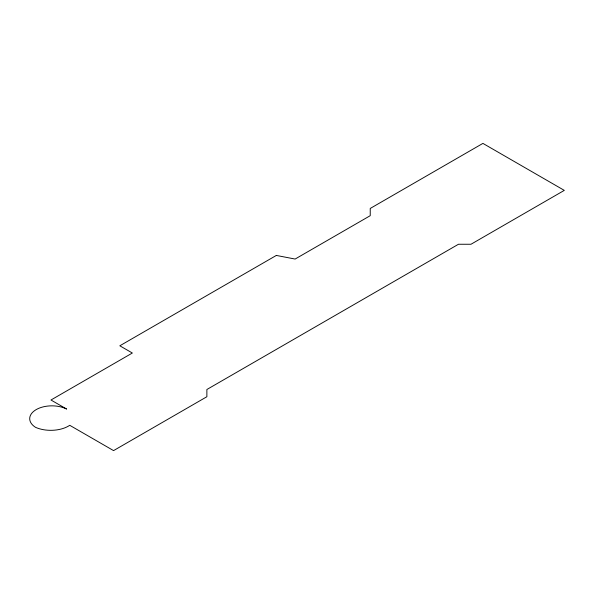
<?xml version="1.0" encoding="UTF-8"?>
<svg xmlns="http://www.w3.org/2000/svg" width="594" height="594" viewBox="0 0 594 594"><rect width="100%" height="100%" fill="white"/><g stroke="black" fill="none" stroke-linecap="round" stroke-linejoin="round"><path stroke-width="0.89" d="M276.329 255.435L119.825 345.79L132.351 353.022L50.965 400.007L66.617 409.043A22.223 12.83 0 0 0 36.056 409.682A22.223 12.83 0 0 0 35.543 427.338A25 14.434 0 0 0 69.743 425.304L113.565 450.608L206.875 396.733L206.875 389.508L458.471 244.253L470.99 244.253L564.3 190.377L482.915 143.392L370.233 208.449L370.233 215.681L295.114 259.051L276.329 255.435"/></g></svg>
